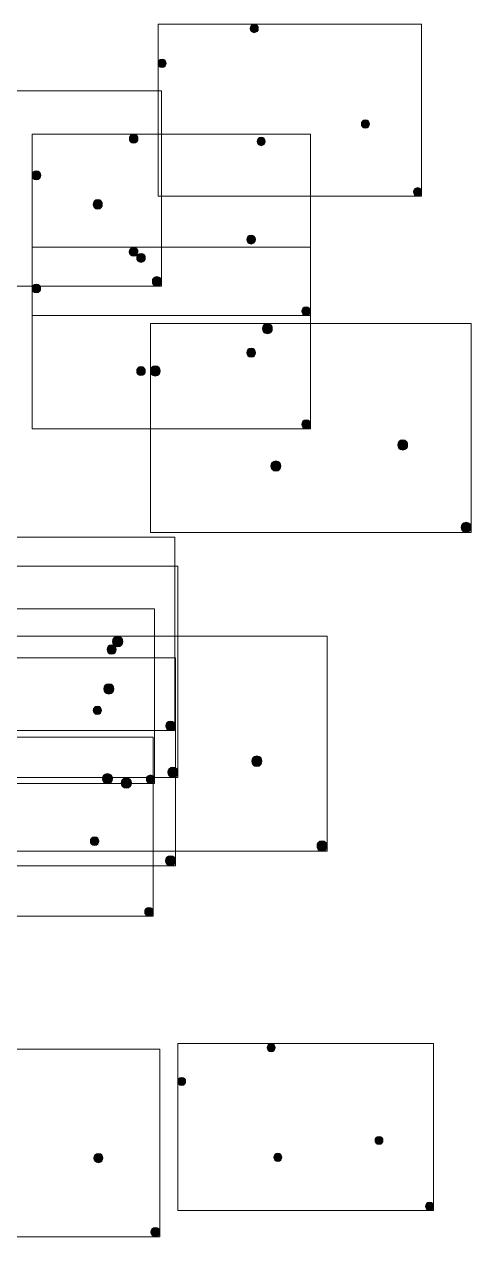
# Model space of a CAD drawing. Header units: inches. Extents: x -261 to 1116, y -954 to 202.
# Drawn here: x 857 to 1116, y -920 to -220 of the extents above; entities that cross this region are included whole.
import ezdxf

# ---------------------------------------------------------------- set-up
doc = ezdxf.new("R2010")
doc.units = ezdxf.units.IN
doc.header["$MEASUREMENT"] = 0
doc.layers.add('Layer 1', color=7, linetype='Continuous')

# ---------------------------------------------------------------- blocks, each defined once
blk = doc.blocks.new('block 99')
at = {"layer": 'Layer 1', "true_color": 0x231f20}
h = blk.add_hatch(color=250, dxfattribs=at)
h.dxf.hatch_style = 2
edge = h.paths.add_edge_path()
edge.add_spline(control_points=[(1061.88, -866.69), (1064.91, -866.69), (1064.92, -861.97), (1061.88, -861.97), (1058.84, -861.97), (1058.84, -866.69), (1061.88, -866.69), (1061.88, -866.69), (1061.88, -866.69), (1061.88, -866.69)], knot_values=[0, 0, 0, 0, 1, 1, 1, 2, 2, 2, 3, 3, 3, 3], degree=3, periodic=1)
at = {"layer": 'Layer 1', "lineweight": 0}
blk.add_open_spline([(1061.88, -866.69), (1064.91, -866.69), (1064.92, -861.97), (1061.88, -861.97), (1058.84, -861.97), (1058.84, -866.69), (1061.88, -866.69), (1061.88, -866.69), (1061.88, -866.69), (1061.88, -866.69)], degree=3, knots=[0, 0, 0, 0, 1, 1, 1, 2, 2, 2, 3, 3, 3, 3], dxfattribs=at)
blk = doc.blocks.new('block 100')
at = {"layer": 'Layer 1', "true_color": 0x231f20}
h = blk.add_hatch(color=250, dxfattribs=at)
h.dxf.hatch_style = 2
edge = h.paths.add_edge_path()
edge.add_spline(control_points=[(1091.07, -904.65), (1094.11, -904.65), (1094.11, -899.93), (1091.07, -899.93), (1088.04, -899.93), (1088.03, -904.65), (1091.07, -904.65), (1091.07, -904.65), (1091.07, -904.65), (1091.07, -904.65)], knot_values=[0, 0, 0, 0, 1, 1, 1, 2, 2, 2, 3, 3, 3, 3], degree=3, periodic=1)
at = {"layer": 'Layer 1', "lineweight": 0}
blk.add_open_spline([(1091.07, -904.65), (1094.11, -904.65), (1094.11, -899.93), (1091.07, -899.93), (1088.04, -899.93), (1088.03, -904.65), (1091.07, -904.65), (1091.07, -904.65), (1091.07, -904.65), (1091.07, -904.65)], degree=3, knots=[0, 0, 0, 0, 1, 1, 1, 2, 2, 2, 3, 3, 3, 3], dxfattribs=at)
blk = doc.blocks.new('block 101')
at = {"layer": 'Layer 1', "true_color": 0x231f20}
h = blk.add_hatch(color=250, dxfattribs=at)
h.dxf.hatch_style = 2
edge = h.paths.add_edge_path()
edge.add_spline(control_points=[(1003.49, -876.42), (1006.52, -876.42), (1006.53, -871.7), (1003.49, -871.7), (1000.45, -871.7), (1000.45, -876.42), (1003.49, -876.42), (1003.49, -876.42), (1003.49, -876.42), (1003.49, -876.42)], knot_values=[0, 0, 0, 0, 1, 1, 1, 2, 2, 2, 3, 3, 3, 3], degree=3, periodic=1)
at = {"layer": 'Layer 1', "lineweight": 0}
blk.add_open_spline([(1003.49, -876.42), (1006.52, -876.42), (1006.53, -871.7), (1003.49, -871.7), (1000.45, -871.7), (1000.45, -876.42), (1003.49, -876.42), (1003.49, -876.42), (1003.49, -876.42), (1003.49, -876.42)], degree=3, knots=[0, 0, 0, 0, 1, 1, 1, 2, 2, 2, 3, 3, 3, 3], dxfattribs=at)
blk = doc.blocks.new('block 102')
at = {"layer": 'Layer 1', "true_color": 0x231f20}
h = blk.add_hatch(color=250, dxfattribs=at)
h.dxf.hatch_style = 2
edge = h.paths.add_edge_path()
edge.add_spline(control_points=[(999.6, -813.17), (1002.63, -813.17), (1002.64, -808.45), (999.6, -808.45), (996.56, -808.45), (996.55, -813.17), (999.6, -813.17), (999.6, -813.17), (999.6, -813.17), (999.6, -813.17)], knot_values=[0, 0, 0, 0, 1, 1, 1, 2, 2, 2, 3, 3, 3, 3], degree=3, periodic=1)
at = {"layer": 'Layer 1', "lineweight": 0}
blk.add_open_spline([(999.6, -813.17), (1002.63, -813.17), (1002.64, -808.45), (999.6, -808.45), (996.56, -808.45), (996.55, -813.17), (999.6, -813.17), (999.6, -813.17), (999.6, -813.17), (999.6, -813.17)], degree=3, knots=[0, 0, 0, 0, 1, 1, 1, 2, 2, 2, 3, 3, 3, 3], dxfattribs=at)
blk = doc.blocks.new('block 103')
at = {"layer": 'Layer 1', "true_color": 0x231f20}
h = blk.add_hatch(color=250, dxfattribs=at)
h.dxf.hatch_style = 2
edge = h.paths.add_edge_path()
edge.add_spline(control_points=[(948.02, -832.63), (951.05, -832.63), (951.06, -827.91), (948.02, -827.91), (944.98, -827.91), (944.98, -832.63), (948.02, -832.63), (948.02, -832.63), (948.02, -832.63), (948.02, -832.63)], knot_values=[0, 0, 0, 0, 1, 1, 1, 2, 2, 2, 3, 3, 3, 3], degree=3, periodic=1)
at = {"layer": 'Layer 1', "lineweight": 0}
blk.add_open_spline([(948.02, -832.63), (951.05, -832.63), (951.06, -827.91), (948.02, -827.91), (944.98, -827.91), (944.98, -832.63), (948.02, -832.63), (948.02, -832.63), (948.02, -832.63), (948.02, -832.63)], degree=3, knots=[0, 0, 0, 0, 1, 1, 1, 2, 2, 2, 3, 3, 3, 3], dxfattribs=at)
blk = doc.blocks.new('block 111')
at = {"layer": 'Layer 1', "true_color": 0x231f20}
h = blk.add_hatch(color=250, dxfattribs=at)
h.dxf.hatch_style = 2
edge = h.paths.add_edge_path()
edge.add_spline(control_points=[(991.38, -648.55), (995.3, -648.55), (995.31, -642.47), (991.38, -642.47), (987.47, -642.47), (987.46, -648.55), (991.38, -648.55), (991.38, -648.55), (991.38, -648.55), (991.38, -648.55)], knot_values=[0, 0, 0, 0, 1, 1, 1, 2, 2, 2, 3, 3, 3, 3], degree=3, periodic=1)
at = {"layer": 'Layer 1', "lineweight": 0}
blk.add_open_spline([(991.38, -648.55), (995.3, -648.55), (995.31, -642.47), (991.38, -642.47), (987.47, -642.47), (987.46, -648.55), (991.38, -648.55), (991.38, -648.55), (991.38, -648.55), (991.38, -648.55)], degree=3, knots=[0, 0, 0, 0, 1, 1, 1, 2, 2, 2, 3, 3, 3, 3], dxfattribs=at)
blk = doc.blocks.new('block 112')
at = {"layer": 'Layer 1', "true_color": 0x231f20}
h = blk.add_hatch(color=250, dxfattribs=at)
h.dxf.hatch_style = 2
edge = h.paths.add_edge_path()
edge.add_spline(control_points=[(1029.03, -697.5), (1032.95, -697.5), (1032.96, -691.41), (1029.03, -691.41), (1025.12, -691.41), (1025.11, -697.5), (1029.03, -697.5), (1029.03, -697.5), (1029.03, -697.5), (1029.03, -697.5)], knot_values=[0, 0, 0, 0, 1, 1, 1, 2, 2, 2, 3, 3, 3, 3], degree=3, periodic=1)
at = {"layer": 'Layer 1', "lineweight": 0}
blk.add_open_spline([(1029.03, -697.5), (1032.95, -697.5), (1032.96, -691.41), (1029.03, -691.41), (1025.12, -691.41), (1025.11, -697.5), (1029.03, -697.5), (1029.03, -697.5), (1029.03, -697.5), (1029.03, -697.5)], degree=3, knots=[0, 0, 0, 0, 1, 1, 1, 2, 2, 2, 3, 3, 3, 3], dxfattribs=at)
blk = doc.blocks.new('block 113')
at = {"layer": 'Layer 1', "true_color": 0x231f20}
h = blk.add_hatch(color=250, dxfattribs=at)
h.dxf.hatch_style = 2
edge = h.paths.add_edge_path()
edge.add_spline(control_points=[(916.09, -661.1), (920, -661.1), (920.01, -655.02), (916.09, -655.02), (912.17, -655.02), (912.16, -661.1), (916.09, -661.1), (916.09, -661.1), (916.09, -661.1), (916.09, -661.1)], knot_values=[0, 0, 0, 0, 1, 1, 1, 2, 2, 2, 3, 3, 3, 3], degree=3, periodic=1)
at = {"layer": 'Layer 1', "lineweight": 0}
blk.add_open_spline([(916.09, -661.1), (920, -661.1), (920.01, -655.02), (916.09, -655.02), (912.17, -655.02), (912.16, -661.1), (916.09, -661.1), (916.09, -661.1), (916.09, -661.1), (916.09, -661.1)], degree=3, knots=[0, 0, 0, 0, 1, 1, 1, 2, 2, 2, 3, 3, 3, 3], dxfattribs=at)
blk = doc.blocks.new('block 114')
at = {"layer": 'Layer 1', "true_color": 0x231f20}
h = blk.add_hatch(color=250, dxfattribs=at)
h.dxf.hatch_style = 2
edge = h.paths.add_edge_path()
edge.add_spline(control_points=[(911.07, -579.53), (914.98, -579.53), (914.99, -573.44), (911.07, -573.44), (907.15, -573.44), (907.14, -579.53), (911.07, -579.53), (911.07, -579.53), (911.07, -579.53), (911.07, -579.53)], knot_values=[0, 0, 0, 0, 1, 1, 1, 2, 2, 2, 3, 3, 3, 3], degree=3, periodic=1)
at = {"layer": 'Layer 1', "lineweight": 0}
blk.add_open_spline([(911.07, -579.53), (914.98, -579.53), (914.99, -573.44), (911.07, -573.44), (907.15, -573.44), (907.14, -579.53), (911.07, -579.53), (911.07, -579.53), (911.07, -579.53), (911.07, -579.53)], degree=3, knots=[0, 0, 0, 0, 1, 1, 1, 2, 2, 2, 3, 3, 3, 3], dxfattribs=at)
blk = doc.blocks.new('block 115')
at = {"layer": 'Layer 1', "true_color": 0x231f20}
h = blk.add_hatch(color=250, dxfattribs=at)
h.dxf.hatch_style = 2
edge = h.paths.add_edge_path()
edge.add_spline(control_points=[(844.55, -604.63), (848.47, -604.63), (848.48, -598.54), (844.55, -598.54), (840.64, -598.54), (840.63, -604.63), (844.55, -604.63), (844.55, -604.63), (844.55, -604.63), (844.55, -604.63)], knot_values=[0, 0, 0, 0, 1, 1, 1, 2, 2, 2, 3, 3, 3, 3], degree=3, periodic=1)
at = {"layer": 'Layer 1', "lineweight": 0}
blk.add_open_spline([(844.55, -604.63), (848.47, -604.63), (848.48, -598.54), (844.55, -598.54), (840.64, -598.54), (840.63, -604.63), (844.55, -604.63), (844.55, -604.63), (844.55, -604.63), (844.55, -604.63)], degree=3, knots=[0, 0, 0, 0, 1, 1, 1, 2, 2, 2, 3, 3, 3, 3], dxfattribs=at)
blk = doc.blocks.new('block 110')
at = {"layer": 'Layer 1', "lineweight": 0}
blk.add_lwpolyline([(841.62, -697.5), (1031.97, -697.5), (1031.97, -573.44), (841.62, -573.44), (841.62, -697.5)], dxfattribs=at)
at = {"layer": 'Layer 1'}
for name in ['block 114', 'block 115', 'block 111', 'block 113', 'block 112']:
    blk.add_blockref(name, (0, 0), dxfattribs=at)
blk = doc.blocks.new('block 146')
at = {"layer": 'Layer 1', "true_color": 0x231f20}
h = blk.add_hatch(color=250, dxfattribs=at)
h.dxf.hatch_style = 2
edge = h.paths.add_edge_path()
edge.add_spline(control_points=[(907.6, -583.77), (911.13, -583.77), (911.13, -578.29), (907.6, -578.29), (904.08, -578.29), (904.08, -583.77), (907.6, -583.77), (907.6, -583.77), (907.6, -583.77), (907.6, -583.77)], knot_values=[0, 0, 0, 0, 1, 1, 1, 2, 2, 2, 3, 3, 3, 3], degree=3, periodic=1)
at = {"layer": 'Layer 1', "lineweight": 0}
blk.add_open_spline([(907.6, -583.77), (911.13, -583.77), (911.13, -578.29), (907.6, -578.29), (904.08, -578.29), (904.08, -583.77), (907.6, -583.77), (907.6, -583.77), (907.6, -583.77), (907.6, -583.77)], degree=3, knots=[0, 0, 0, 0, 1, 1, 1, 2, 2, 2, 3, 3, 3, 3], dxfattribs=at)
blk = doc.blocks.new('block 147')
at = {"layer": 'Layer 1', "true_color": 0x231f20}
h = blk.add_hatch(color=250, dxfattribs=at)
h.dxf.hatch_style = 2
edge = h.paths.add_edge_path()
edge.add_spline(control_points=[(941.47, -627.8), (945, -627.8), (945, -622.32), (941.47, -622.32), (937.95, -622.32), (937.94, -627.8), (941.47, -627.8), (941.47, -627.8), (941.47, -627.8), (941.47, -627.8)], knot_values=[0, 0, 0, 0, 1, 1, 1, 2, 2, 2, 3, 3, 3, 3], degree=3, periodic=1)
at = {"layer": 'Layer 1', "lineweight": 0}
blk.add_open_spline([(941.47, -627.8), (945, -627.8), (945, -622.32), (941.47, -622.32), (937.95, -622.32), (937.94, -627.8), (941.47, -627.8), (941.47, -627.8), (941.47, -627.8), (941.47, -627.8)], degree=3, knots=[0, 0, 0, 0, 1, 1, 1, 2, 2, 2, 3, 3, 3, 3], dxfattribs=at)
blk = doc.blocks.new('block 158')
at = {"layer": 'Layer 1', "true_color": 0x231f20}
h = blk.add_hatch(color=250, dxfattribs=at)
h.dxf.hatch_style = 2
edge = h.paths.add_edge_path()
edge.add_spline(control_points=[(899.41, -618.61), (902.59, -618.61), (902.59, -613.66), (899.41, -613.66), (896.22, -613.66), (896.22, -618.61), (899.41, -618.61), (899.41, -618.61), (899.41, -618.61), (899.41, -618.61)], knot_values=[0, 0, 0, 0, 1, 1, 1, 2, 2, 2, 3, 3, 3, 3], degree=3, periodic=1)
at = {"layer": 'Layer 1', "lineweight": 0}
blk.add_open_spline([(899.41, -618.61), (902.59, -618.61), (902.59, -613.66), (899.41, -613.66), (896.22, -613.66), (896.22, -618.61), (899.41, -618.61), (899.41, -618.61), (899.41, -618.61), (899.41, -618.61)], degree=3, knots=[0, 0, 0, 0, 1, 1, 1, 2, 2, 2, 3, 3, 3, 3], dxfattribs=at)
blk = doc.blocks.new('block 159')
at = {"layer": 'Layer 1', "true_color": 0x231f20}
h = blk.add_hatch(color=250, dxfattribs=at)
h.dxf.hatch_style = 2
edge = h.paths.add_edge_path()
edge.add_spline(control_points=[(930.01, -658.4), (933.2, -658.4), (933.2, -653.45), (930.01, -653.45), (926.83, -653.45), (926.82, -658.4), (930.01, -658.4), (930.01, -658.4), (930.01, -658.4), (930.01, -658.4)], knot_values=[0, 0, 0, 0, 1, 1, 1, 2, 2, 2, 3, 3, 3, 3], degree=3, periodic=1)
at = {"layer": 'Layer 1', "lineweight": 0}
blk.add_open_spline([(930.01, -658.4), (933.2, -658.4), (933.2, -653.45), (930.01, -653.45), (926.83, -653.45), (926.82, -658.4), (930.01, -658.4), (930.01, -658.4), (930.01, -658.4), (930.01, -658.4)], degree=3, knots=[0, 0, 0, 0, 1, 1, 1, 2, 2, 2, 3, 3, 3, 3], dxfattribs=at)
blk = doc.blocks.new('block 160')
at = {"layer": 'Layer 1', "true_color": 0x231f20}
h = blk.add_hatch(color=250, dxfattribs=at)
h.dxf.hatch_style = 2
edge = h.paths.add_edge_path()
edge.add_spline(control_points=[(838.19, -628.81), (841.37, -628.81), (841.38, -623.86), (838.19, -623.86), (835.01, -623.86), (835, -628.81), (838.19, -628.81), (838.19, -628.81), (838.19, -628.81), (838.19, -628.81)], knot_values=[0, 0, 0, 0, 1, 1, 1, 2, 2, 2, 3, 3, 3, 3], degree=3, periodic=1)
at = {"layer": 'Layer 1', "lineweight": 0}
blk.add_open_spline([(838.19, -628.81), (841.37, -628.81), (841.38, -623.86), (838.19, -623.86), (835.01, -623.86), (835, -628.81), (838.19, -628.81), (838.19, -628.81), (838.19, -628.81), (838.19, -628.81)], degree=3, knots=[0, 0, 0, 0, 1, 1, 1, 2, 2, 2, 3, 3, 3, 3], dxfattribs=at)
blk = doc.blocks.new('block 161')
at = {"layer": 'Layer 1', "true_color": 0x231f20}
h = blk.add_hatch(color=250, dxfattribs=at)
h.dxf.hatch_style = 2
edge = h.paths.add_edge_path()
edge.add_spline(control_points=[(834.11, -562.49), (837.29, -562.49), (837.3, -557.55), (834.11, -557.55), (830.93, -557.55), (830.92, -562.49), (834.11, -562.49), (834.11, -562.49), (834.11, -562.49), (834.11, -562.49)], knot_values=[0, 0, 0, 0, 1, 1, 1, 2, 2, 2, 3, 3, 3, 3], degree=3, periodic=1)
at = {"layer": 'Layer 1', "lineweight": 0}
blk.add_open_spline([(834.11, -562.49), (837.29, -562.49), (837.3, -557.55), (834.11, -557.55), (830.93, -557.55), (830.92, -562.49), (834.11, -562.49), (834.11, -562.49), (834.11, -562.49), (834.11, -562.49)], degree=3, knots=[0, 0, 0, 0, 1, 1, 1, 2, 2, 2, 3, 3, 3, 3], dxfattribs=at)
blk = doc.blocks.new('block 162')
at = {"layer": 'Layer 1', "true_color": 0x231f20}
h = blk.add_hatch(color=250, dxfattribs=at)
h.dxf.hatch_style = 2
edge = h.paths.add_edge_path()
edge.add_spline(control_points=[(780.04, -582.9), (783.22, -582.9), (783.22, -577.95), (780.04, -577.95), (776.85, -577.95), (776.85, -582.9), (780.04, -582.9), (780.04, -582.9), (780.04, -582.9), (780.04, -582.9)], knot_values=[0, 0, 0, 0, 1, 1, 1, 2, 2, 2, 3, 3, 3, 3], degree=3, periodic=1)
at = {"layer": 'Layer 1', "lineweight": 0}
blk.add_open_spline([(780.04, -582.9), (783.22, -582.9), (783.22, -577.95), (780.04, -577.95), (776.85, -577.95), (776.85, -582.9), (780.04, -582.9), (780.04, -582.9), (780.04, -582.9), (780.04, -582.9)], degree=3, knots=[0, 0, 0, 0, 1, 1, 1, 2, 2, 2, 3, 3, 3, 3], dxfattribs=at)
blk = doc.blocks.new('block 157')
at = {"layer": 'Layer 1', "lineweight": 0}
blk.add_lwpolyline([(777.65, -658.4), (932.4, -658.4), (932.4, -557.55), (777.65, -557.55), (777.65, -658.4)], dxfattribs=at)
at = {"layer": 'Layer 1'}
for name in ['block 161', 'block 162', 'block 158', 'block 160', 'block 159']:
    blk.add_blockref(name, (0, 0), dxfattribs=at)
blk = doc.blocks.new('block 318')
at = {"layer": 'Layer 1', "true_color": 0x231f20}
h = blk.add_hatch(color=250, dxfattribs=at)
h.dxf.hatch_style = 2
edge = h.paths.add_edge_path()
edge.add_spline(control_points=[(1075.55, -466), (1079.36, -466), (1079.36, -460.08), (1075.55, -460.08), (1071.74, -460.08), (1071.73, -466), (1075.55, -466), (1075.55, -466), (1075.55, -466), (1075.55, -466)], knot_values=[0, 0, 0, 0, 1, 1, 1, 2, 2, 2, 3, 3, 3, 3], degree=3, periodic=1)
at = {"layer": 'Layer 1', "lineweight": 0}
blk.add_open_spline([(1075.55, -466), (1079.36, -466), (1079.36, -460.08), (1075.55, -460.08), (1071.74, -460.08), (1071.73, -466), (1075.55, -466), (1075.55, -466), (1075.55, -466), (1075.55, -466)], degree=3, knots=[0, 0, 0, 0, 1, 1, 1, 2, 2, 2, 3, 3, 3, 3], dxfattribs=at)
blk = doc.blocks.new('block 319')
at = {"layer": 'Layer 1', "true_color": 0x231f20}
h = blk.add_hatch(color=250, dxfattribs=at)
h.dxf.hatch_style = 2
edge = h.paths.add_edge_path()
edge.add_spline(control_points=[(1112.15, -513.58), (1115.96, -513.58), (1115.97, -507.67), (1112.15, -507.67), (1108.34, -507.67), (1108.34, -513.58), (1112.15, -513.58), (1112.15, -513.58), (1112.15, -513.58), (1112.15, -513.58)], knot_values=[0, 0, 0, 0, 1, 1, 1, 2, 2, 2, 3, 3, 3, 3], degree=3, periodic=1)
at = {"layer": 'Layer 1', "lineweight": 0}
blk.add_open_spline([(1112.15, -513.58), (1115.96, -513.58), (1115.97, -507.67), (1112.15, -507.67), (1108.34, -507.67), (1108.34, -513.58), (1112.15, -513.58), (1112.15, -513.58), (1112.15, -513.58), (1112.15, -513.58)], degree=3, knots=[0, 0, 0, 0, 1, 1, 1, 2, 2, 2, 3, 3, 3, 3], dxfattribs=at)
blk = doc.blocks.new('block 320')
at = {"layer": 'Layer 1', "true_color": 0x231f20}
h = blk.add_hatch(color=250, dxfattribs=at)
h.dxf.hatch_style = 2
edge = h.paths.add_edge_path()
edge.add_spline(control_points=[(1002.34, -478.2), (1006.15, -478.2), (1006.15, -472.28), (1002.34, -472.28), (998.53, -472.28), (998.53, -478.2), (1002.34, -478.2), (1002.34, -478.2), (1002.34, -478.2), (1002.34, -478.2)], knot_values=[0, 0, 0, 0, 1, 1, 1, 2, 2, 2, 3, 3, 3, 3], degree=3, periodic=1)
at = {"layer": 'Layer 1', "lineweight": 0}
blk.add_open_spline([(1002.34, -478.2), (1006.15, -478.2), (1006.15, -472.28), (1002.34, -472.28), (998.53, -472.28), (998.53, -478.2), (1002.34, -478.2), (1002.34, -478.2), (1002.34, -478.2), (1002.34, -478.2)], degree=3, knots=[0, 0, 0, 0, 1, 1, 1, 2, 2, 2, 3, 3, 3, 3], dxfattribs=at)
blk = doc.blocks.new('block 321')
at = {"layer": 'Layer 1', "true_color": 0x231f20}
h = blk.add_hatch(color=250, dxfattribs=at)
h.dxf.hatch_style = 2
edge = h.paths.add_edge_path()
edge.add_spline(control_points=[(997.46, -398.89), (1001.27, -398.89), (1001.27, -392.97), (997.46, -392.97), (993.65, -392.97), (993.65, -398.89), (997.46, -398.89), (997.46, -398.89), (997.46, -398.89), (997.46, -398.89)], knot_values=[0, 0, 0, 0, 1, 1, 1, 2, 2, 2, 3, 3, 3, 3], degree=3, periodic=1)
at = {"layer": 'Layer 1', "lineweight": 0}
blk.add_open_spline([(997.46, -398.89), (1001.27, -398.89), (1001.27, -392.97), (997.46, -392.97), (993.65, -392.97), (993.65, -398.89), (997.46, -398.89), (997.46, -398.89), (997.46, -398.89), (997.46, -398.89)], degree=3, knots=[0, 0, 0, 0, 1, 1, 1, 2, 2, 2, 3, 3, 3, 3], dxfattribs=at)
blk = doc.blocks.new('block 322')
at = {"layer": 'Layer 1', "true_color": 0x231f20}
h = blk.add_hatch(color=250, dxfattribs=at)
h.dxf.hatch_style = 2
edge = h.paths.add_edge_path()
edge.add_spline(control_points=[(932.79, -423.29), (936.6, -423.29), (936.61, -417.38), (932.79, -417.38), (928.99, -417.38), (928.98, -423.29), (932.79, -423.29), (932.79, -423.29), (932.79, -423.29), (932.79, -423.29)], knot_values=[0, 0, 0, 0, 1, 1, 1, 2, 2, 2, 3, 3, 3, 3], degree=3, periodic=1)
at = {"layer": 'Layer 1', "lineweight": 0}
blk.add_open_spline([(932.79, -423.29), (936.6, -423.29), (936.61, -417.38), (932.79, -417.38), (928.99, -417.38), (928.98, -423.29), (932.79, -423.29), (932.79, -423.29), (932.79, -423.29), (932.79, -423.29)], degree=3, knots=[0, 0, 0, 0, 1, 1, 1, 2, 2, 2, 3, 3, 3, 3], dxfattribs=at)
blk = doc.blocks.new('block 317')
at = {"layer": 'Layer 1', "lineweight": 0}
blk.add_lwpolyline([(929.94, -513.58), (1115.01, -513.58), (1115.01, -392.97), (929.94, -392.97), (929.94, -513.58)], dxfattribs=at)
at = {"layer": 'Layer 1'}
for name in ['block 321', 'block 322', 'block 318', 'block 320', 'block 319']:
    blk.add_blockref(name, (0, 0), dxfattribs=at)
blk = doc.blocks.new('block 324')
at = {"layer": 'Layer 1', "true_color": 0x231f20}
h = blk.add_hatch(color=250, dxfattribs=at)
h.dxf.hatch_style = 2
edge = h.paths.add_edge_path()
edge.add_spline(control_points=[(1054.04, -280.35), (1057.17, -280.35), (1057.18, -275.48), (1054.04, -275.48), (1050.91, -275.48), (1050.91, -280.35), (1054.04, -280.35), (1054.04, -280.35), (1054.04, -280.35), (1054.04, -280.35)], knot_values=[0, 0, 0, 0, 1, 1, 1, 2, 2, 2, 3, 3, 3, 3], degree=3, periodic=1)
at = {"layer": 'Layer 1', "lineweight": 0}
blk.add_open_spline([(1054.04, -280.35), (1057.17, -280.35), (1057.18, -275.48), (1054.04, -275.48), (1050.91, -275.48), (1050.91, -280.35), (1054.04, -280.35), (1054.04, -280.35), (1054.04, -280.35), (1054.04, -280.35)], degree=3, knots=[0, 0, 0, 0, 1, 1, 1, 2, 2, 2, 3, 3, 3, 3], dxfattribs=at)
blk = doc.blocks.new('block 325')
at = {"layer": 'Layer 1', "true_color": 0x231f20}
h = blk.add_hatch(color=250, dxfattribs=at)
h.dxf.hatch_style = 2
edge = h.paths.add_edge_path()
edge.add_spline(control_points=[(1084.13, -319.46), (1087.26, -319.46), (1087.27, -314.6), (1084.13, -314.6), (1081, -314.6), (1081, -319.46), (1084.13, -319.46), (1084.13, -319.46), (1084.13, -319.46), (1084.13, -319.46)], knot_values=[0, 0, 0, 0, 1, 1, 1, 2, 2, 2, 3, 3, 3, 3], degree=3, periodic=1)
at = {"layer": 'Layer 1', "lineweight": 0}
blk.add_open_spline([(1084.13, -319.46), (1087.26, -319.46), (1087.27, -314.6), (1084.13, -314.6), (1081, -314.6), (1081, -319.46), (1084.13, -319.46), (1084.13, -319.46), (1084.13, -319.46), (1084.13, -319.46)], degree=3, knots=[0, 0, 0, 0, 1, 1, 1, 2, 2, 2, 3, 3, 3, 3], dxfattribs=at)
blk = doc.blocks.new('block 326')
at = {"layer": 'Layer 1', "true_color": 0x231f20}
h = blk.add_hatch(color=250, dxfattribs=at)
h.dxf.hatch_style = 2
edge = h.paths.add_edge_path()
edge.add_spline(control_points=[(993.87, -290.38), (997, -290.38), (997, -285.51), (993.87, -285.51), (990.74, -285.51), (990.73, -290.38), (993.87, -290.38), (993.87, -290.38), (993.87, -290.38), (993.87, -290.38)], knot_values=[0, 0, 0, 0, 1, 1, 1, 2, 2, 2, 3, 3, 3, 3], degree=3, periodic=1)
at = {"layer": 'Layer 1', "lineweight": 0}
blk.add_open_spline([(993.87, -290.38), (997, -290.38), (997, -285.51), (993.87, -285.51), (990.74, -285.51), (990.73, -290.38), (993.87, -290.38), (993.87, -290.38), (993.87, -290.38), (993.87, -290.38)], degree=3, knots=[0, 0, 0, 0, 1, 1, 1, 2, 2, 2, 3, 3, 3, 3], dxfattribs=at)
blk = doc.blocks.new('block 327')
at = {"layer": 'Layer 1', "true_color": 0x231f20}
h = blk.add_hatch(color=250, dxfattribs=at)
h.dxf.hatch_style = 2
edge = h.paths.add_edge_path()
edge.add_spline(control_points=[(989.86, -225.19), (992.98, -225.19), (992.99, -220.32), (989.86, -220.32), (986.73, -220.32), (986.72, -225.19), (989.86, -225.19), (989.86, -225.19), (989.86, -225.19), (989.86, -225.19)], knot_values=[0, 0, 0, 0, 1, 1, 1, 2, 2, 2, 3, 3, 3, 3], degree=3, periodic=1)
at = {"layer": 'Layer 1', "lineweight": 0}
blk.add_open_spline([(989.86, -225.19), (992.98, -225.19), (992.99, -220.32), (989.86, -220.32), (986.73, -220.32), (986.72, -225.19), (989.86, -225.19), (989.86, -225.19), (989.86, -225.19), (989.86, -225.19)], degree=3, knots=[0, 0, 0, 0, 1, 1, 1, 2, 2, 2, 3, 3, 3, 3], dxfattribs=at)
blk = doc.blocks.new('block 328')
at = {"layer": 'Layer 1', "true_color": 0x231f20}
h = blk.add_hatch(color=250, dxfattribs=at)
h.dxf.hatch_style = 2
edge = h.paths.add_edge_path()
edge.add_spline(control_points=[(936.7, -245.24), (939.83, -245.24), (939.83, -240.38), (936.7, -240.38), (933.57, -240.38), (933.56, -245.24), (936.7, -245.24), (936.7, -245.24), (936.7, -245.24), (936.7, -245.24)], knot_values=[0, 0, 0, 0, 1, 1, 1, 2, 2, 2, 3, 3, 3, 3], degree=3, periodic=1)
at = {"layer": 'Layer 1', "lineweight": 0}
blk.add_open_spline([(936.7, -245.24), (939.83, -245.24), (939.83, -240.38), (936.7, -240.38), (933.57, -240.38), (933.56, -245.24), (936.7, -245.24), (936.7, -245.24), (936.7, -245.24), (936.7, -245.24)], degree=3, knots=[0, 0, 0, 0, 1, 1, 1, 2, 2, 2, 3, 3, 3, 3], dxfattribs=at)
blk = doc.blocks.new('block 323')
at = {"layer": 'Layer 1', "lineweight": 0}
blk.add_lwpolyline([(934.35, -319.46), (1086.48, -319.46), (1086.48, -220.32), (934.35, -220.32), (934.35, -319.46)], dxfattribs=at)
at = {"layer": 'Layer 1'}
for name in ['block 327', 'block 328', 'block 324', 'block 326', 'block 325']:
    blk.add_blockref(name, (0, 0), dxfattribs=at)
blk = doc.blocks.new('block 329')
at = {"layer": 'Layer 1', "true_color": 0x231f20}
h = blk.add_hatch(color=250, dxfattribs=at)
h.dxf.hatch_style = 2
edge = h.paths.add_edge_path()
edge.add_spline(control_points=[(899.55, -326.99), (903.11, -326.99), (903.12, -321.46), (899.55, -321.46), (896, -321.46), (895.99, -326.99), (899.55, -326.99), (899.55, -326.99), (899.55, -326.99), (899.55, -326.99)], knot_values=[0, 0, 0, 0, 1, 1, 1, 2, 2, 2, 3, 3, 3, 3], degree=3, periodic=1)
at = {"layer": 'Layer 1', "lineweight": 0}
blk.add_open_spline([(899.55, -326.99), (903.11, -326.99), (903.12, -321.46), (899.55, -321.46), (896, -321.46), (895.99, -326.99), (899.55, -326.99), (899.55, -326.99), (899.55, -326.99), (899.55, -326.99)], degree=3, knots=[0, 0, 0, 0, 1, 1, 1, 2, 2, 2, 3, 3, 3, 3], dxfattribs=at)
blk = doc.blocks.new('block 330')
at = {"layer": 'Layer 1', "true_color": 0x231f20}
h = blk.add_hatch(color=250, dxfattribs=at)
h.dxf.hatch_style = 2
edge = h.paths.add_edge_path()
edge.add_spline(control_points=[(933.75, -371.44), (937.3, -371.44), (937.31, -365.91), (933.75, -365.91), (930.19, -365.91), (930.18, -371.44), (933.75, -371.44), (933.75, -371.44), (933.75, -371.44), (933.75, -371.44)], knot_values=[0, 0, 0, 0, 1, 1, 1, 2, 2, 2, 3, 3, 3, 3], degree=3, periodic=1)
at = {"layer": 'Layer 1', "lineweight": 0}
blk.add_open_spline([(933.75, -371.44), (937.3, -371.44), (937.31, -365.91), (933.75, -365.91), (930.19, -365.91), (930.18, -371.44), (933.75, -371.44), (933.75, -371.44), (933.75, -371.44), (933.75, -371.44)], degree=3, knots=[0, 0, 0, 0, 1, 1, 1, 2, 2, 2, 3, 3, 3, 3], dxfattribs=at)
blk = doc.blocks.new('block 354')
at = {"layer": 'Layer 1', "true_color": 0x231f20}
h = blk.add_hatch(color=250, dxfattribs=at)
h.dxf.hatch_style = 2
edge = h.paths.add_edge_path()
edge.add_spline(control_points=[(899.97, -877.15), (903.39, -877.15), (903.39, -871.83), (899.97, -871.83), (896.55, -871.83), (896.54, -877.15), (899.97, -877.15), (899.97, -877.15), (899.97, -877.15), (899.97, -877.15)], knot_values=[0, 0, 0, 0, 1, 1, 1, 2, 2, 2, 3, 3, 3, 3], degree=3, periodic=1)
at = {"layer": 'Layer 1', "lineweight": 0}
blk.add_open_spline([(899.97, -877.15), (903.39, -877.15), (903.39, -871.83), (899.97, -871.83), (896.55, -871.83), (896.54, -877.15), (899.97, -877.15), (899.97, -877.15), (899.97, -877.15), (899.97, -877.15)], degree=3, knots=[0, 0, 0, 0, 1, 1, 1, 2, 2, 2, 3, 3, 3, 3], dxfattribs=at)
blk = doc.blocks.new('block 355')
at = {"layer": 'Layer 1', "true_color": 0x231f20}
h = blk.add_hatch(color=250, dxfattribs=at)
h.dxf.hatch_style = 2
edge = h.paths.add_edge_path()
edge.add_spline(control_points=[(932.83, -919.87), (936.25, -919.87), (936.26, -914.56), (932.83, -914.56), (929.42, -914.56), (929.41, -919.87), (932.83, -919.87), (932.83, -919.87), (932.83, -919.87), (932.83, -919.87)], knot_values=[0, 0, 0, 0, 1, 1, 1, 2, 2, 2, 3, 3, 3, 3], degree=3, periodic=1)
at = {"layer": 'Layer 1', "lineweight": 0}
blk.add_open_spline([(932.83, -919.87), (936.25, -919.87), (936.26, -914.56), (932.83, -914.56), (929.42, -914.56), (929.41, -919.87), (932.83, -919.87), (932.83, -919.87), (932.83, -919.87), (932.83, -919.87)], degree=3, knots=[0, 0, 0, 0, 1, 1, 1, 2, 2, 2, 3, 3, 3, 3], dxfattribs=at)
blk = doc.blocks.new('block 359')
at = {"layer": 'Layer 1', "true_color": 0x231f20}
h = blk.add_hatch(color=250, dxfattribs=at)
h.dxf.hatch_style = 2
edge = h.paths.add_edge_path()
edge.add_spline(control_points=[(905.97, -606.77), (909.82, -606.77), (909.82, -600.79), (905.97, -600.79), (902.12, -600.79), (902.11, -606.77), (905.97, -606.77), (905.97, -606.77), (905.97, -606.77), (905.97, -606.77)], knot_values=[0, 0, 0, 0, 1, 1, 1, 2, 2, 2, 3, 3, 3, 3], degree=3, periodic=1)
at = {"layer": 'Layer 1', "lineweight": 0}
blk.add_open_spline([(905.97, -606.77), (909.82, -606.77), (909.82, -600.79), (905.97, -600.79), (902.12, -600.79), (902.11, -606.77), (905.97, -606.77), (905.97, -606.77), (905.97, -606.77), (905.97, -606.77)], degree=3, knots=[0, 0, 0, 0, 1, 1, 1, 2, 2, 2, 3, 3, 3, 3], dxfattribs=at)
blk = doc.blocks.new('block 360')
at = {"layer": 'Layer 1', "true_color": 0x231f20}
h = blk.add_hatch(color=250, dxfattribs=at)
h.dxf.hatch_style = 2
edge = h.paths.add_edge_path()
edge.add_spline(control_points=[(942.98, -654.88), (946.82, -654.88), (946.83, -648.9), (942.98, -648.9), (939.13, -648.9), (939.12, -654.88), (942.98, -654.88), (942.98, -654.88), (942.98, -654.88), (942.98, -654.88)], knot_values=[0, 0, 0, 0, 1, 1, 1, 2, 2, 2, 3, 3, 3, 3], degree=3, periodic=1)
at = {"layer": 'Layer 1', "lineweight": 0}
blk.add_open_spline([(942.98, -654.88), (946.82, -654.88), (946.83, -648.9), (942.98, -648.9), (939.13, -648.9), (939.12, -654.88), (942.98, -654.88), (942.98, -654.88), (942.98, -654.88), (942.98, -654.88)], degree=3, knots=[0, 0, 0, 0, 1, 1, 1, 2, 2, 2, 3, 3, 3, 3], dxfattribs=at)
blk = doc.blocks.new('block 364')
at = {"layer": 'Layer 1', "true_color": 0x231f20}
h = blk.add_hatch(color=250, dxfattribs=at)
h.dxf.hatch_style = 2
edge = h.paths.add_edge_path()
edge.add_spline(control_points=[(897.76, -694.15), (901.03, -694.15), (901.03, -689.08), (897.76, -689.08), (894.5, -689.08), (894.5, -694.15), (897.76, -694.15), (897.76, -694.15), (897.76, -694.15), (897.76, -694.15)], knot_values=[0, 0, 0, 0, 1, 1, 1, 2, 2, 2, 3, 3, 3, 3], degree=3, periodic=1)
at = {"layer": 'Layer 1', "lineweight": 0}
blk.add_open_spline([(897.76, -694.15), (901.03, -694.15), (901.03, -689.08), (897.76, -689.08), (894.5, -689.08), (894.5, -694.15), (897.76, -694.15), (897.76, -694.15), (897.76, -694.15), (897.76, -694.15)], degree=3, knots=[0, 0, 0, 0, 1, 1, 1, 2, 2, 2, 3, 3, 3, 3], dxfattribs=at)
blk = doc.blocks.new('block 365')
at = {"layer": 'Layer 1', "true_color": 0x231f20}
h = blk.add_hatch(color=250, dxfattribs=at)
h.dxf.hatch_style = 2
edge = h.paths.add_edge_path()
edge.add_spline(control_points=[(929.11, -734.91), (932.37, -734.91), (932.38, -729.84), (929.11, -729.84), (925.85, -729.84), (925.85, -734.91), (929.11, -734.91), (929.11, -734.91), (929.11, -734.91), (929.11, -734.91)], knot_values=[0, 0, 0, 0, 1, 1, 1, 2, 2, 2, 3, 3, 3, 3], degree=3, periodic=1)
at = {"layer": 'Layer 1', "lineweight": 0}
blk.add_open_spline([(929.11, -734.91), (932.37, -734.91), (932.38, -729.84), (929.11, -729.84), (925.85, -729.84), (925.85, -734.91), (929.11, -734.91), (929.11, -734.91), (929.11, -734.91), (929.11, -734.91)], degree=3, knots=[0, 0, 0, 0, 1, 1, 1, 2, 2, 2, 3, 3, 3, 3], dxfattribs=at)
blk = doc.blocks.new('block 369')
at = {"layer": 'Layer 1', "true_color": 0x231f20}
h = blk.add_hatch(color=250, dxfattribs=at)
h.dxf.hatch_style = 2
edge = h.paths.add_edge_path()
edge.add_spline(control_points=[(905.15, -658.53), (908.94, -658.53), (908.95, -652.64), (905.15, -652.64), (901.36, -652.64), (901.35, -658.53), (905.15, -658.53), (905.15, -658.53), (905.15, -658.53), (905.15, -658.53)], knot_values=[0, 0, 0, 0, 1, 1, 1, 2, 2, 2, 3, 3, 3, 3], degree=3, periodic=1)
at = {"layer": 'Layer 1', "lineweight": 0}
blk.add_open_spline([(905.15, -658.53), (908.94, -658.53), (908.95, -652.64), (905.15, -652.64), (901.36, -652.64), (901.35, -658.53), (905.15, -658.53), (905.15, -658.53), (905.15, -658.53), (905.15, -658.53)], degree=3, knots=[0, 0, 0, 0, 1, 1, 1, 2, 2, 2, 3, 3, 3, 3], dxfattribs=at)
blk = doc.blocks.new('block 370')
at = {"layer": 'Layer 1', "true_color": 0x231f20}
h = blk.add_hatch(color=250, dxfattribs=at)
h.dxf.hatch_style = 2
edge = h.paths.add_edge_path()
edge.add_spline(control_points=[(941.59, -705.9), (945.38, -705.9), (945.39, -700.01), (941.59, -700.01), (937.8, -700.01), (937.79, -705.9), (941.59, -705.9), (941.59, -705.9), (941.59, -705.9), (941.59, -705.9)], knot_values=[0, 0, 0, 0, 1, 1, 1, 2, 2, 2, 3, 3, 3, 3], degree=3, periodic=1)
at = {"layer": 'Layer 1', "lineweight": 0}
blk.add_open_spline([(941.59, -705.9), (945.38, -705.9), (945.39, -700.01), (941.59, -700.01), (937.8, -700.01), (937.79, -705.9), (941.59, -705.9), (941.59, -705.9), (941.59, -705.9), (941.59, -705.9)], degree=3, knots=[0, 0, 0, 0, 1, 1, 1, 2, 2, 2, 3, 3, 3, 3], dxfattribs=at)
blk = doc.blocks.new('block 479')
at = {"layer": 'Layer 1', "true_color": 0x231f20}
h = blk.add_hatch(color=250, dxfattribs=at)
h.dxf.hatch_style = 2
edge = h.paths.add_edge_path()
edge.add_spline(control_points=[(988.04, -347.12), (991.35, -347.12), (991.35, -341.99), (988.04, -341.99), (984.74, -341.99), (984.73, -347.12), (988.04, -347.12), (988.04, -347.12), (988.04, -347.12), (988.04, -347.12)], knot_values=[0, 0, 0, 0, 1, 1, 1, 2, 2, 2, 3, 3, 3, 3], degree=3, periodic=1)
at = {"layer": 'Layer 1', "lineweight": 0}
blk.add_open_spline([(988.04, -347.12), (991.35, -347.12), (991.35, -341.99), (988.04, -341.99), (984.74, -341.99), (984.73, -347.12), (988.04, -347.12), (988.04, -347.12), (988.04, -347.12), (988.04, -347.12)], degree=3, knots=[0, 0, 0, 0, 1, 1, 1, 2, 2, 2, 3, 3, 3, 3], dxfattribs=at)
blk = doc.blocks.new('block 480')
at = {"layer": 'Layer 1', "true_color": 0x231f20}
h = blk.add_hatch(color=250, dxfattribs=at)
h.dxf.hatch_style = 2
edge = h.paths.add_edge_path()
edge.add_spline(control_points=[(1019.8, -388.4), (1023.1, -388.4), (1023.11, -383.27), (1019.8, -383.27), (1016.49, -383.27), (1016.49, -388.4), (1019.8, -388.4), (1019.8, -388.4), (1019.8, -388.4), (1019.8, -388.4)], knot_values=[0, 0, 0, 0, 1, 1, 1, 2, 2, 2, 3, 3, 3, 3], degree=3, periodic=1)
at = {"layer": 'Layer 1', "lineweight": 0}
blk.add_open_spline([(1019.8, -388.4), (1023.1, -388.4), (1023.11, -383.27), (1019.8, -383.27), (1016.49, -383.27), (1016.49, -388.4), (1019.8, -388.4), (1019.8, -388.4), (1019.8, -388.4), (1019.8, -388.4)], degree=3, knots=[0, 0, 0, 0, 1, 1, 1, 2, 2, 2, 3, 3, 3, 3], dxfattribs=at)
blk = doc.blocks.new('block 481')
at = {"layer": 'Layer 1', "true_color": 0x231f20}
h = blk.add_hatch(color=250, dxfattribs=at)
h.dxf.hatch_style = 2
edge = h.paths.add_edge_path()
edge.add_spline(control_points=[(924.54, -357.7), (927.84, -357.7), (927.84, -352.57), (924.54, -352.57), (921.23, -352.57), (921.23, -357.7), (924.54, -357.7), (924.54, -357.7), (924.54, -357.7), (924.54, -357.7)], knot_values=[0, 0, 0, 0, 1, 1, 1, 2, 2, 2, 3, 3, 3, 3], degree=3, periodic=1)
at = {"layer": 'Layer 1', "lineweight": 0}
blk.add_open_spline([(924.54, -357.7), (927.84, -357.7), (927.84, -352.57), (924.54, -352.57), (921.23, -352.57), (921.23, -357.7), (924.54, -357.7), (924.54, -357.7), (924.54, -357.7), (924.54, -357.7)], degree=3, knots=[0, 0, 0, 0, 1, 1, 1, 2, 2, 2, 3, 3, 3, 3], dxfattribs=at)
blk = doc.blocks.new('block 482')
at = {"layer": 'Layer 1', "true_color": 0x231f20}
h = blk.add_hatch(color=250, dxfattribs=at)
h.dxf.hatch_style = 2
edge = h.paths.add_edge_path()
edge.add_spline(control_points=[(920.3, -288.9), (923.6, -288.9), (923.61, -283.77), (920.3, -283.77), (917, -283.77), (916.99, -288.9), (920.3, -288.9), (920.3, -288.9), (920.3, -288.9), (920.3, -288.9)], knot_values=[0, 0, 0, 0, 1, 1, 1, 2, 2, 2, 3, 3, 3, 3], degree=3, periodic=1)
at = {"layer": 'Layer 1', "lineweight": 0}
blk.add_open_spline([(920.3, -288.9), (923.6, -288.9), (923.61, -283.77), (920.3, -283.77), (917, -283.77), (916.99, -288.9), (920.3, -288.9), (920.3, -288.9), (920.3, -288.9), (920.3, -288.9)], degree=3, knots=[0, 0, 0, 0, 1, 1, 1, 2, 2, 2, 3, 3, 3, 3], dxfattribs=at)
blk = doc.blocks.new('block 483')
at = {"layer": 'Layer 1', "true_color": 0x231f20}
h = blk.add_hatch(color=250, dxfattribs=at)
h.dxf.hatch_style = 2
edge = h.paths.add_edge_path()
edge.add_spline(control_points=[(864.2, -310.07), (867.51, -310.07), (867.51, -304.94), (864.2, -304.94), (860.9, -304.94), (860.89, -310.07), (864.2, -310.07), (864.2, -310.07), (864.2, -310.07), (864.2, -310.07)], knot_values=[0, 0, 0, 0, 1, 1, 1, 2, 2, 2, 3, 3, 3, 3], degree=3, periodic=1)
at = {"layer": 'Layer 1', "lineweight": 0}
blk.add_open_spline([(864.2, -310.07), (867.51, -310.07), (867.51, -304.94), (864.2, -304.94), (860.9, -304.94), (860.89, -310.07), (864.2, -310.07), (864.2, -310.07), (864.2, -310.07), (864.2, -310.07)], degree=3, knots=[0, 0, 0, 0, 1, 1, 1, 2, 2, 2, 3, 3, 3, 3], dxfattribs=at)
blk = doc.blocks.new('block 484')
at = {"layer": 'Layer 1', "true_color": 0x231f20}
h = blk.add_hatch(color=250, dxfattribs=at)
h.dxf.hatch_style = 2
edge = h.paths.add_edge_path()
edge.add_spline(control_points=[(988.08, -412.4), (991.38, -412.4), (991.39, -407.26), (988.08, -407.26), (984.77, -407.26), (984.77, -412.4), (988.08, -412.4), (988.08, -412.4), (988.08, -412.4), (988.08, -412.4)], knot_values=[0, 0, 0, 0, 1, 1, 1, 2, 2, 2, 3, 3, 3, 3], degree=3, periodic=1)
at = {"layer": 'Layer 1', "lineweight": 0}
blk.add_open_spline([(988.08, -412.4), (991.38, -412.4), (991.39, -407.26), (988.08, -407.26), (984.77, -407.26), (984.77, -412.4), (988.08, -412.4), (988.08, -412.4), (988.08, -412.4), (988.08, -412.4)], degree=3, knots=[0, 0, 0, 0, 1, 1, 1, 2, 2, 2, 3, 3, 3, 3], dxfattribs=at)
blk = doc.blocks.new('block 485')
at = {"layer": 'Layer 1', "true_color": 0x231f20}
h = blk.add_hatch(color=250, dxfattribs=at)
h.dxf.hatch_style = 2
edge = h.paths.add_edge_path()
edge.add_spline(control_points=[(1019.85, -453.71), (1023.16, -453.71), (1023.16, -448.57), (1019.85, -448.57), (1016.55, -448.57), (1016.54, -453.71), (1019.85, -453.71), (1019.85, -453.71), (1019.85, -453.71), (1019.85, -453.71)], knot_values=[0, 0, 0, 0, 1, 1, 1, 2, 2, 2, 3, 3, 3, 3], degree=3, periodic=1)
at = {"layer": 'Layer 1', "lineweight": 0}
blk.add_open_spline([(1019.85, -453.71), (1023.16, -453.71), (1023.16, -448.57), (1019.85, -448.57), (1016.55, -448.57), (1016.54, -453.71), (1019.85, -453.71), (1019.85, -453.71), (1019.85, -453.71), (1019.85, -453.71)], degree=3, knots=[0, 0, 0, 0, 1, 1, 1, 2, 2, 2, 3, 3, 3, 3], dxfattribs=at)
blk = doc.blocks.new('block 486')
at = {"layer": 'Layer 1', "true_color": 0x231f20}
h = blk.add_hatch(color=250, dxfattribs=at)
h.dxf.hatch_style = 2
edge = h.paths.add_edge_path()
edge.add_spline(control_points=[(924.52, -422.99), (927.83, -422.99), (927.83, -417.85), (924.52, -417.85), (921.22, -417.85), (921.21, -422.99), (924.52, -422.99), (924.52, -422.99), (924.52, -422.99), (924.52, -422.99)], knot_values=[0, 0, 0, 0, 1, 1, 1, 2, 2, 2, 3, 3, 3, 3], degree=3, periodic=1)
at = {"layer": 'Layer 1', "lineweight": 0}
blk.add_open_spline([(924.52, -422.99), (927.83, -422.99), (927.83, -417.85), (924.52, -417.85), (921.22, -417.85), (921.21, -422.99), (924.52, -422.99), (924.52, -422.99), (924.52, -422.99), (924.52, -422.99)], degree=3, knots=[0, 0, 0, 0, 1, 1, 1, 2, 2, 2, 3, 3, 3, 3], dxfattribs=at)
blk = doc.blocks.new('block 487')
at = {"layer": 'Layer 1', "true_color": 0x231f20}
h = blk.add_hatch(color=250, dxfattribs=at)
h.dxf.hatch_style = 2
edge = h.paths.add_edge_path()
edge.add_spline(control_points=[(920.29, -354.14), (923.59, -354.14), (923.6, -349), (920.29, -349), (916.98, -349), (916.97, -354.14), (920.29, -354.14), (920.29, -354.14), (920.29, -354.14), (920.29, -354.14)], knot_values=[0, 0, 0, 0, 1, 1, 1, 2, 2, 2, 3, 3, 3, 3], degree=3, periodic=1)
at = {"layer": 'Layer 1', "lineweight": 0}
blk.add_open_spline([(920.29, -354.14), (923.59, -354.14), (923.6, -349), (920.29, -349), (916.98, -349), (916.97, -354.14), (920.29, -354.14), (920.29, -354.14), (920.29, -354.14), (920.29, -354.14)], degree=3, knots=[0, 0, 0, 0, 1, 1, 1, 2, 2, 2, 3, 3, 3, 3], dxfattribs=at)
blk = doc.blocks.new('block 488')
at = {"layer": 'Layer 1', "true_color": 0x231f20}
h = blk.add_hatch(color=250, dxfattribs=at)
h.dxf.hatch_style = 2
edge = h.paths.add_edge_path()
edge.add_spline(control_points=[(864.15, -375.32), (867.45, -375.32), (867.46, -370.19), (864.15, -370.19), (860.84, -370.19), (860.84, -375.32), (864.15, -375.32), (864.15, -375.32), (864.15, -375.32), (864.15, -375.32)], knot_values=[0, 0, 0, 0, 1, 1, 1, 2, 2, 2, 3, 3, 3, 3], degree=3, periodic=1)
at = {"layer": 'Layer 1', "lineweight": 0}
blk.add_open_spline([(864.15, -375.32), (867.45, -375.32), (867.46, -370.19), (864.15, -370.19), (860.84, -370.19), (860.84, -375.32), (864.15, -375.32), (864.15, -375.32), (864.15, -375.32), (864.15, -375.32)], degree=3, knots=[0, 0, 0, 0, 1, 1, 1, 2, 2, 2, 3, 3, 3, 3], dxfattribs=at)

msp = doc.modelspace()

# ---------------------------------------------------------------- linework, layer by layer
at = {"layer": 'Layer 1', "lineweight": 0}
for points in [[(763.53, -371.44), (936.42, -371.44), (936.42, -258.77), (763.53, -258.77), (763.53, -371.44)], [(861.72, -388.4), (1022.28, -388.4), (1022.28, -283.77), (861.72, -283.77), (861.72, -388.4)], [(861.66, -453.71), (1022.34, -453.71), (1022.34, -349), (861.66, -349), (861.66, -453.71)], [(772.87, -627.8), (944.12, -627.8), (944.12, -516.2), (772.87, -516.2), (772.87, -627.8)], [(758.75, -654.88), (945.86, -654.88), (945.86, -532.95), (758.75, -532.95), (758.75, -654.88)], [(760.18, -705.9), (944.43, -705.9), (944.43, -585.83), (760.18, -585.83), (760.18, -705.9)], [(773.06, -734.91), (931.56, -734.91), (931.56, -631.61), (773.06, -631.61), (773.06, -734.91)], [(945.74, -904.65), (1093.35, -904.65), (1093.35, -808.45), (945.74, -808.45), (945.74, -904.65)], [(769.22, -919.87), (935.4, -919.87), (935.4, -811.58), (769.22, -811.58), (769.22, -919.87)]]:
    msp.add_lwpolyline(points, dxfattribs=at)

# ---------------------------------------------------------------- block references
at = {"layer": 'Layer 1'}
for name in ['block 323', 'block 482', 'block 483', 'block 329', 'block 479', 'block 487', 'block 481', 'block 488', 'block 330', 'block 480', 'block 317', 'block 484', 'block 486', 'block 485', 'block 157', 'block 110', 'block 146', 'block 359', 'block 147', 'block 360', 'block 369', 'block 364', 'block 370', 'block 365', 'block 102', 'block 103', 'block 99', 'block 354', 'block 101', 'block 100', 'block 355']:
    msp.add_blockref(name, (0, 0), dxfattribs=at)

doc.saveas('drawing.dxf')
